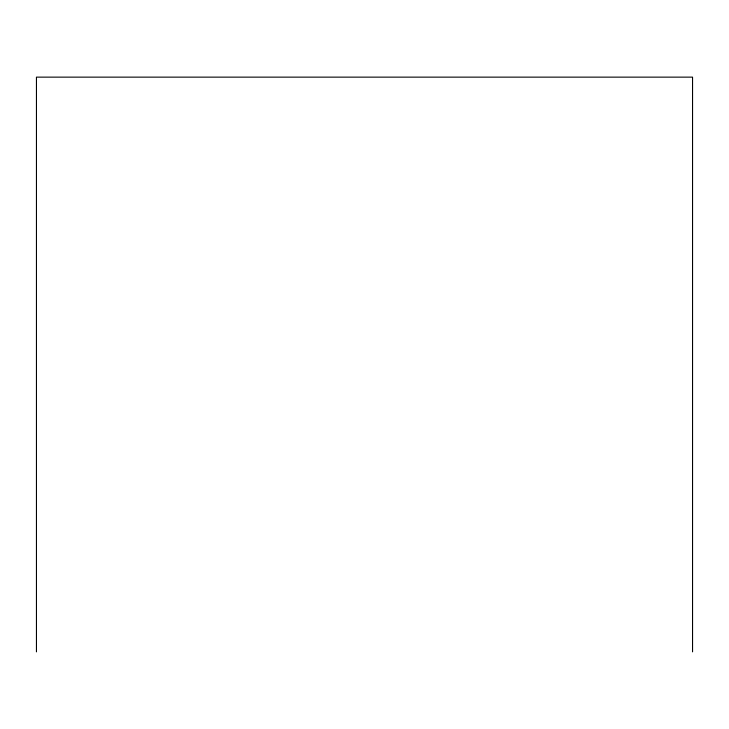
<?xml version="1.0" encoding="UTF-8"?>
<svg xmlns="http://www.w3.org/2000/svg" width="729" height="729" viewBox="0 0 729 729"><rect width="100%" height="100%" fill="white"/><g stroke="black" fill="none" stroke-linecap="round" stroke-linejoin="round"><path stroke-width="1.09" d="M692.55 651.863L692.55 77.137L36.45 77.137L36.45 651.863"/></g></svg>
